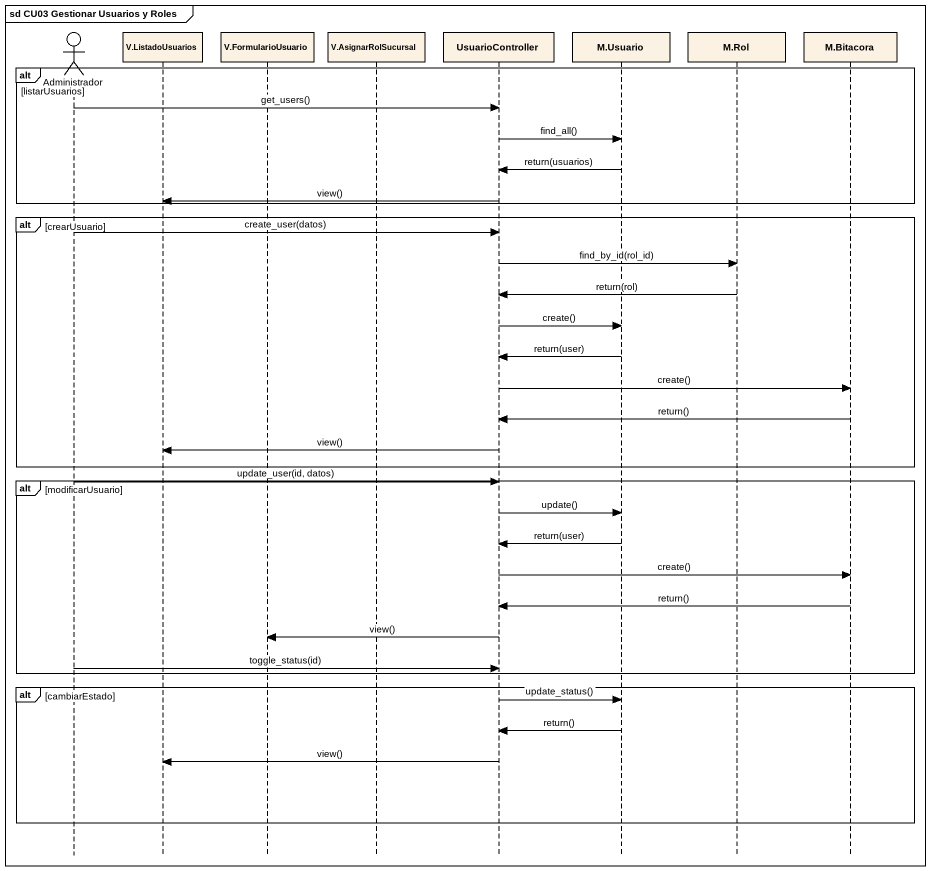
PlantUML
@startuml
mainframe sd CU03 Gestionar Usuarios y Roles
hide footbox
actor Administrador
participant "V.ListadoUsuarios" as V_ListadoUsuarios
participant "V.FormularioUsuario" as V_FormularioUsuario
participant "V.AsignarRolSucursal" as V_AsignarRolSucursal
participant UsuarioController
participant "M.Usuario" as M_Usuario
participant "M.Rol" as M_Rol
participant "M.Bitacora" as M_Bitacora

alt listarUsuarios
  Administrador -> UsuarioController : get_users()
  UsuarioController -> M_Usuario : find_all()
  M_Usuario -> UsuarioController : return(usuarios)
  UsuarioController -> V_ListadoUsuarios : view()
end
alt crearUsuario
  Administrador -> UsuarioController : create_user(datos)
  UsuarioController -> M_Rol : find_by_id(rol_id)
  M_Rol -> UsuarioController : return(rol)
  UsuarioController -> M_Usuario : create()
  M_Usuario -> UsuarioController : return(user)
  UsuarioController -> M_Bitacora : create()
  M_Bitacora -> UsuarioController : return()
  UsuarioController -> V_ListadoUsuarios : view()
end
alt modificarUsuario
  Administrador -> UsuarioController : update_user(id, datos)
  UsuarioController -> M_Usuario : update()
  M_Usuario -> UsuarioController : return(user)
  UsuarioController -> M_Bitacora : create()
  M_Bitacora -> UsuarioController : return()
  UsuarioController -> V_FormularioUsuario : view()
  Administrador -> UsuarioController : toggle_status(id)
end
alt cambiarEstado
  UsuarioController -> M_Usuario : update_status()
  M_Usuario -> UsuarioController : return()
  UsuarioController -> V_ListadoUsuarios : view()
end
@enduml
